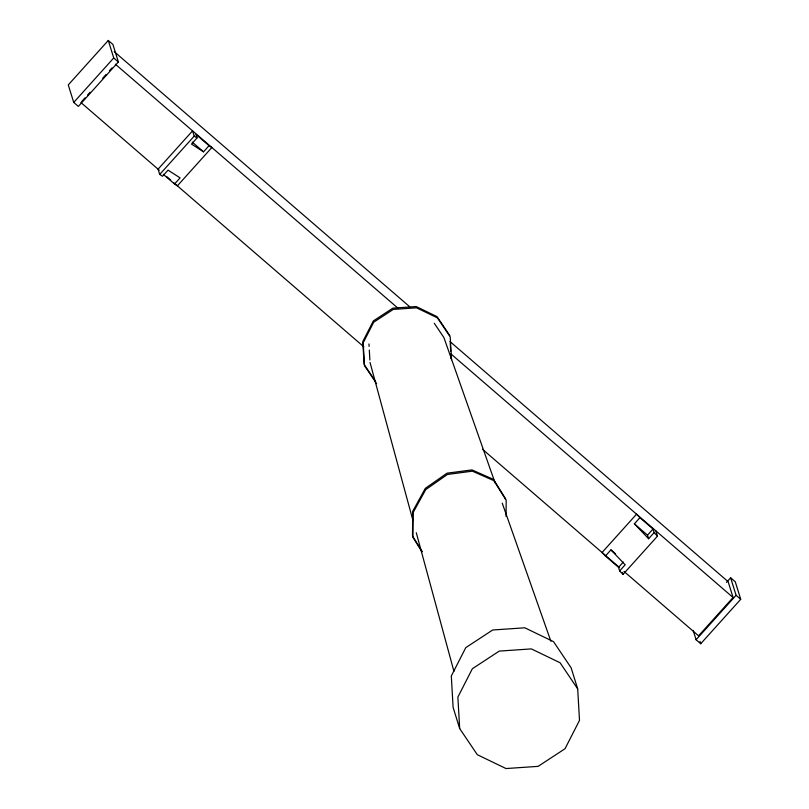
<?xml version="1.0" encoding="UTF-8"?>
<svg xmlns="http://www.w3.org/2000/svg" width="809" height="809" viewBox="0 0 809 809"><rect width="100%" height="100%" fill="white"/><g stroke="black" fill="none" stroke-linecap="round" stroke-linejoin="round"><path stroke-width="1.21" d="M506.07 516.395L506.191 500.367L493.884 480.657L472.375 471.172L447.428 474.458L425.726 489.627L413.086 512.613L412.893 537.267L421.964 551.789M108.285 40.45L68.269 84.905L73.73 102.419L78.362 106.414L118.367 61.959L112.916 44.455L108.285 40.45L113.735 57.965L118.367 61.959M73.73 102.419L113.735 57.965M81.699 101.57L85.066 97.828M87.584 95.027L90.112 92.226M102.733 78.2L106.09 74.468M109.458 70.727L111.986 67.926M159.717 174.451L194.2 136.124L192.562 130.856L158.068 169.172L159.717 174.451L162.538 176.271L168.06 170.133L180.073 177.879L174.552 184.017L163.297 174.299M209.035 145.691L195.909 134.365L197.032 137.945L191.511 144.083L203.524 151.829L209.035 145.691L211.867 147.521L177.373 185.837L174.552 184.017M655.856 530.846L657.495 536.124L623.011 574.441L619.664 570.932L618.541 567.342L605.415 556.005L610.937 549.877L615.619 553.922M639.899 517.689L653.035 529.025L654.147 532.605L648.626 538.743L634.387 523.817L639.899 517.689L636.552 514.18L602.068 552.496L605.415 556.005M618.541 567.342L623.274 562.083M648.626 538.743L647.513 535.154L653.035 529.025M619.664 570.932L625.175 564.793L610.937 549.877M726.472 582.409L730.638 577.778L735.27 581.772L740.731 599.287L700.715 643.742L696.084 639.737L693.182 630.403M449.875 341.438L728.14 581.681L733.075 597.507L698.582 635.834L624.002 571.437M696.084 639.737L736.089 595.293L730.638 577.778M194.2 136.124L197.032 137.945M114.241 51.665L409.718 306.763M736.089 595.293L740.731 599.287M115.343 64.184L398.392 308.553M450.987 353.968L733.075 597.507M192.269 142.111L203.524 151.829M634.387 523.817L647.513 535.154M80.86 102.5L159.272 170.203M166.917 176.807L170.739 180.114M173.611 182.591L363.898 346.879M482.477 449.248L619.532 567.574M654.147 532.605L657.495 536.124M449.814 335.614L437.022 316.612L416.17 306.56L392.85 308.148L373.313 320.961L362.796 341.55L364.111 364.404L375.558 381.403M434.261 323.256L443.919 337.596L495.098 482.892M376.63 383.668L364.505 365.668L363.19 342.814L373.707 322.225L393.245 309.422L416.564 307.824L437.416 317.876L450.208 336.878L451.523 359.732M577.697 688.904L560.081 662.743L531.371 648.909L499.264 651.093L472.365 668.73L457.874 697.075L459.684 728.555L477.31 754.706L506.019 768.55L538.127 766.356L565.026 748.729L579.507 720.374L577.697 688.904L571.124 667.799L553.508 641.638L524.798 627.804L492.691 629.999L465.792 647.625L451.311 675.98L453.111 707.45L459.684 728.555M505.797 499.102L493.49 479.393L471.981 469.908L447.033 473.184L425.332 488.353L412.691 511.349L412.499 536.003L422.217 551.556M502.237 503.137L550.899 641.294M699.997 641.406L700.715 643.742M622.354 572.327L623.011 574.441M370.016 362.422L412.964 520.531M416.271 532.696L453.93 671.339M450.229 342.824L450.714 351.248M450.997 356.061L451.129 358.468M368.955 343.946L369.096 346.404M369.308 350.105L369.875 359.954"/></g></svg>
